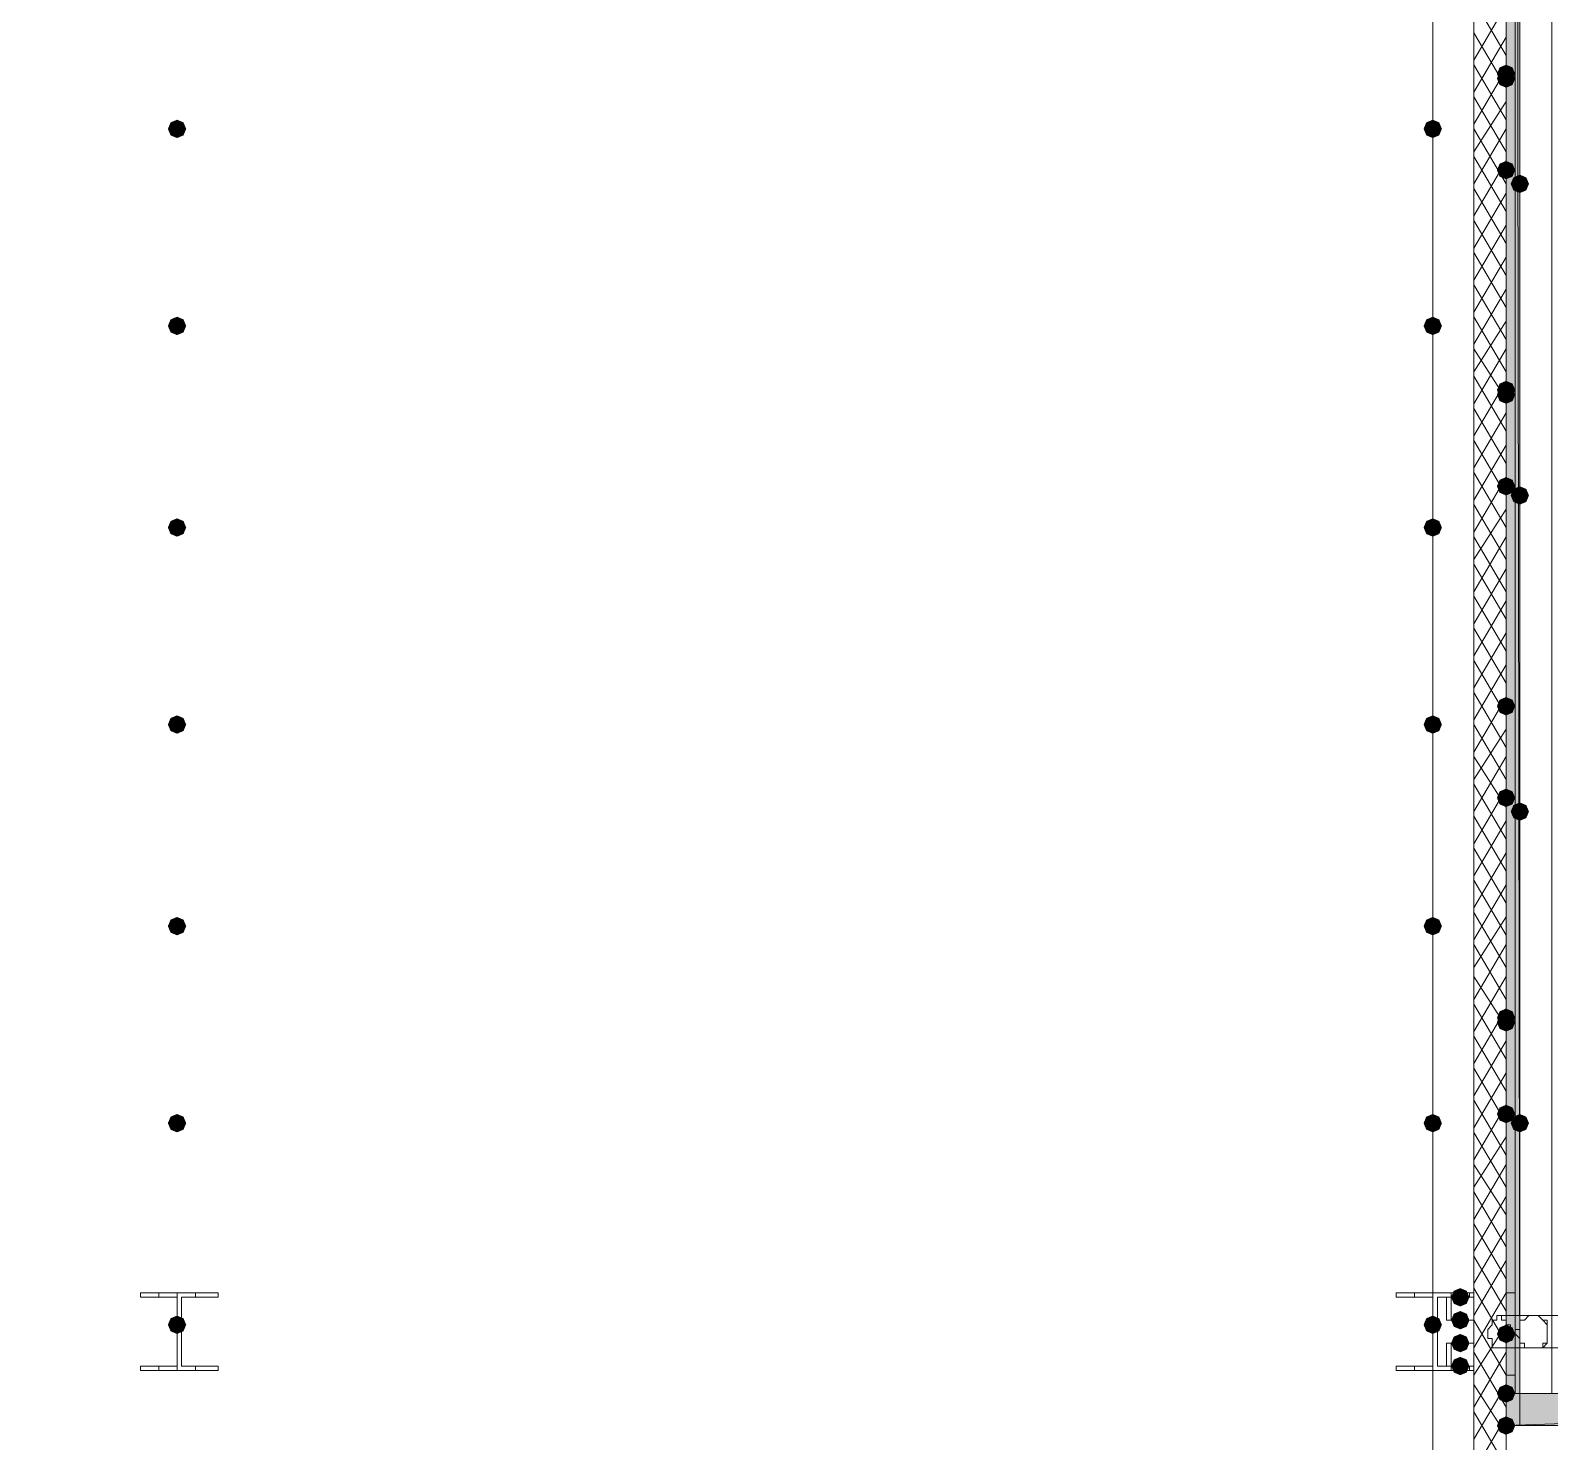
# Model space of a CAD drawing. Header units: millimetres. Extents: x 0 to 420, y 0 to 297.
# Drawn here: x 381 to 395.03, y 122.32 to 135.36 of the extents above; entities that cross this region are included whole.
import ezdxf

# ---------------------------------------------------------------- set-up
doc = ezdxf.new("R2010")
doc.units = ezdxf.units.MM

msp = doc.modelspace()

# ---------------------------------------------------------------- hatches: boundary and pattern name
h = msp.add_hatch(color=7)
h.paths.add_polyline_path([(394.758333, 205.062667), (394.758333, 122.470333), (394.631333, 205.062667)], flags=0)
h.paths.add_polyline_path([(394.758333, 122.470333), (394.631333, 205.062667), (394.631333, 122.470333)], flags=0)
h = msp.add_hatch(color=7)
h.paths.add_polyline_path([(394.631333, 140.716), (394.631333, 123.317)], flags=0)
h.paths.add_polyline_path([(394.631333, 123.317), (394.631333, 140.716)], flags=0)
for color, points in [(254, [(394.716, 134.958667), (394.691129, 134.898871), (394.631333, 134.874), (394.571537, 134.898871), (394.546667, 134.958667), (394.571537, 135.018462), (394.631333, 135.043333), (394.691129, 135.018463)]), (254, [(394.716, 134.916333), (394.691129, 134.856537), (394.631333, 134.831667), (394.571537, 134.856537), (394.546667, 134.916333), (394.571537, 134.976129), (394.631333, 135.001), (394.691129, 134.976129)]), (7, [(382.439333, 134.450667), (382.414462, 134.390871), (382.354667, 134.366), (382.294871, 134.390871), (382.27, 134.450667), (382.294871, 134.510462), (382.354667, 134.535333), (382.414462, 134.510463)]), (7, [(394.038667, 134.450667), (394.013796, 134.390871), (393.954, 134.366), (393.894204, 134.390871), (393.869333, 134.450667), (393.894204, 134.510462), (393.954, 134.535333), (394.013796, 134.510463)]), (254, [(394.716, 134.069667), (394.691129, 134.009871), (394.631333, 133.985), (394.571537, 134.009871), (394.546667, 134.069667), (394.571537, 134.129462), (394.631333, 134.154333), (394.691129, 134.129463)]), (254, [(394.716, 134.069667), (394.691129, 134.009871), (394.631333, 133.985), (394.571537, 134.009871), (394.546667, 134.069667), (394.571537, 134.129462), (394.631333, 134.154333), (394.691129, 134.129463)]), (254, [(394.716, 134.069667), (394.691129, 134.009871), (394.631333, 133.985), (394.571537, 134.009871), (394.546667, 134.069667), (394.571537, 134.129462), (394.631333, 134.154333), (394.691129, 134.129463)]), (254, [(394.843, 133.942667), (394.818129, 133.882871), (394.758333, 133.858), (394.698537, 133.882871), (394.673667, 133.942667), (394.698537, 134.002462), (394.758333, 134.027333), (394.818129, 134.002463)]), (7, [(382.439333, 132.630333), (382.414462, 132.570538), (382.354667, 132.545667), (382.294871, 132.570538), (382.27, 132.630333), (382.294871, 132.690129), (382.354667, 132.715), (382.414462, 132.690129)]), (7, [(394.038667, 132.630333), (394.013796, 132.570538), (393.954, 132.545667), (393.894204, 132.570538), (393.869333, 132.630333), (393.894204, 132.690129), (393.954, 132.715), (394.013796, 132.690129)]), (254, [(394.716, 132.037667), (394.691129, 131.977871), (394.631333, 131.953), (394.571537, 131.977871), (394.546667, 132.037667), (394.571537, 132.097462), (394.631333, 132.122333), (394.691129, 132.097463)]), (254, [(394.716, 131.995333), (394.691129, 131.935538), (394.631333, 131.910667), (394.571537, 131.935538), (394.546667, 131.995333), (394.571537, 132.055129), (394.631333, 132.08), (394.691129, 132.055129)]), (254, [(394.716, 131.148667), (394.691129, 131.088871), (394.631333, 131.064), (394.571537, 131.088871), (394.546667, 131.148667), (394.571537, 131.208462), (394.631333, 131.233333), (394.691129, 131.208463)]), (254, [(394.716, 131.148667), (394.691129, 131.088871), (394.631333, 131.064), (394.571537, 131.088871), (394.546667, 131.148667), (394.571537, 131.208462), (394.631333, 131.233333), (394.691129, 131.208463)]), (254, [(394.716, 131.148667), (394.691129, 131.088871), (394.631333, 131.064), (394.571537, 131.088871), (394.546667, 131.148667), (394.571537, 131.208462), (394.631333, 131.233333), (394.691129, 131.208463)]), (254, [(394.843, 131.064), (394.818129, 131.004204), (394.758333, 130.979333), (394.698537, 131.004204), (394.673667, 131.064), (394.698537, 131.123796), (394.758333, 131.148667), (394.818129, 131.123796)]), (7, [(382.439333, 130.767667), (382.414462, 130.707871), (382.354667, 130.683), (382.294871, 130.707871), (382.27, 130.767667), (382.294871, 130.827462), (382.354667, 130.852333), (382.414462, 130.827463)]), (7, [(394.038667, 130.767667), (394.013796, 130.707871), (393.954, 130.683), (393.894204, 130.707871), (393.869333, 130.767667), (393.894204, 130.827462), (393.954, 130.852333), (394.013796, 130.827463)]), (254, [(394.716, 129.116667), (394.691129, 129.056871), (394.631333, 129.032), (394.571537, 129.056871), (394.546667, 129.116667), (394.571537, 129.176462), (394.631333, 129.201333), (394.691129, 129.176463)]), (254, [(394.716, 129.116667), (394.691129, 129.056871), (394.631333, 129.032), (394.571537, 129.056871), (394.546667, 129.116667), (394.571537, 129.176462), (394.631333, 129.201333), (394.691129, 129.176463)]), (7, [(382.439333, 128.947333), (382.414462, 128.887538), (382.354667, 128.862667), (382.294871, 128.887538), (382.27, 128.947333), (382.294871, 129.007129), (382.354667, 129.032), (382.414462, 129.007129)]), (7, [(394.038667, 128.947333), (394.013796, 128.887538), (393.954, 128.862667), (393.894204, 128.887538), (393.869333, 128.947333), (393.894204, 129.007129), (393.954, 129.032), (394.013796, 129.007129)]), (254, [(394.716, 128.27), (394.691129, 128.210204), (394.631333, 128.185333), (394.571537, 128.210204), (394.546667, 128.27), (394.571537, 128.329796), (394.631333, 128.354667), (394.691129, 128.329796)]), (254, [(394.716, 128.27), (394.691129, 128.210204), (394.631333, 128.185333), (394.571537, 128.210204), (394.546667, 128.27), (394.571537, 128.329796), (394.631333, 128.354667), (394.691129, 128.329796)]), (254, [(394.716, 128.27), (394.691129, 128.210204), (394.631333, 128.185333), (394.571537, 128.210204), (394.546667, 128.27), (394.571537, 128.329796), (394.631333, 128.354667), (394.691129, 128.329796)]), (254, [(394.843, 128.143), (394.818129, 128.083204), (394.758333, 128.058333), (394.698537, 128.083204), (394.673667, 128.143), (394.698537, 128.202796), (394.758333, 128.227667), (394.818129, 128.202796)]), (7, [(382.439333, 127.084667), (382.414462, 127.024871), (382.354667, 127), (382.294871, 127.024871), (382.27, 127.084667), (382.294871, 127.144462), (382.354667, 127.169333), (382.414462, 127.144463)]), (7, [(394.038667, 127.084667), (394.013796, 127.024871), (393.954, 127), (393.894204, 127.024871), (393.869333, 127.084667), (393.894204, 127.144462), (393.954, 127.169333), (394.013796, 127.144463)]), (254, [(394.716, 126.238), (394.691129, 126.178204), (394.631333, 126.153333), (394.571537, 126.178204), (394.546667, 126.238), (394.571537, 126.297796), (394.631333, 126.322667), (394.691129, 126.297796)]), (254, [(394.716, 126.195667), (394.691129, 126.135871), (394.631333, 126.111), (394.571537, 126.135871), (394.546667, 126.195667), (394.571537, 126.255462), (394.631333, 126.280333), (394.691129, 126.255463)]), (7, [(382.439333, 125.264333), (382.414462, 125.204537), (382.354667, 125.179667), (382.294871, 125.204537), (382.27, 125.264333), (382.294871, 125.324129), (382.354667, 125.349), (382.414462, 125.324129)]), (7, [(394.038667, 125.264333), (394.013796, 125.204537), (393.954, 125.179667), (393.894204, 125.204537), (393.869333, 125.264333), (393.894204, 125.324129), (393.954, 125.349), (394.013796, 125.324129)]), (254, [(394.716, 125.349), (394.691129, 125.289204), (394.631333, 125.264333), (394.571537, 125.289204), (394.546667, 125.349), (394.571537, 125.408796), (394.631333, 125.433667), (394.691129, 125.408796)]), (254, [(394.716, 125.349), (394.691129, 125.289204), (394.631333, 125.264333), (394.571537, 125.289204), (394.546667, 125.349), (394.571537, 125.408796), (394.631333, 125.433667), (394.691129, 125.408796)]), (254, [(394.716, 125.349), (394.691129, 125.289204), (394.631333, 125.264333), (394.571537, 125.289204), (394.546667, 125.349), (394.571537, 125.408796), (394.631333, 125.433667), (394.691129, 125.408796)]), (254, [(394.843, 125.264333), (394.818129, 125.204537), (394.758333, 125.179667), (394.698537, 125.204537), (394.673667, 125.264333), (394.698537, 125.324129), (394.758333, 125.349), (394.818129, 125.324129)]), (7, [(394.292667, 123.655667), (394.267796, 123.595871), (394.208, 123.571), (394.148204, 123.595871), (394.123333, 123.655667), (394.148204, 123.715462), (394.208, 123.740333), (394.267796, 123.715463)]), (7, [(394.292667, 123.444), (394.267796, 123.384204), (394.208, 123.359333), (394.148204, 123.384204), (394.123333, 123.444), (394.148204, 123.503796), (394.208, 123.528667), (394.267796, 123.503796)]), (7, [(382.439333, 123.401667), (382.414462, 123.341871), (382.354667, 123.317), (382.294871, 123.341871), (382.27, 123.401667), (382.294871, 123.461462), (382.354667, 123.486333), (382.414462, 123.461463)]), (7, [(394.038667, 123.401667), (394.013796, 123.341871), (393.954, 123.317), (393.894204, 123.341871), (393.869333, 123.401667), (393.894204, 123.461462), (393.954, 123.486333), (394.013796, 123.461463)]), (254, [(394.716, 123.317), (394.691129, 123.257204), (394.631333, 123.232333), (394.571537, 123.257204), (394.546667, 123.317), (394.571537, 123.376796), (394.631333, 123.401667), (394.691129, 123.376796)]), (254, [(394.716, 123.317), (394.691129, 123.257204), (394.631333, 123.232333), (394.571537, 123.257204), (394.546667, 123.317), (394.571537, 123.376796), (394.631333, 123.401667), (394.691129, 123.376796)]), (7, [(394.292667, 123.232333), (394.267796, 123.172537), (394.208, 123.147667), (394.148204, 123.172537), (394.123333, 123.232333), (394.148204, 123.292129), (394.208, 123.317), (394.267796, 123.292129)]), (7, [(394.292667, 123.020667), (394.267796, 122.960871), (394.208, 122.936), (394.148204, 122.960871), (394.123333, 123.020667), (394.148204, 123.080462), (394.208, 123.105333), (394.267796, 123.080463)]), (254, [(394.716, 122.766667), (394.691129, 122.706871), (394.631333, 122.682), (394.571537, 122.706871), (394.546667, 122.766667), (394.571537, 122.826462), (394.631333, 122.851333), (394.691129, 122.826463)]), (254, [(394.716, 122.470333), (394.691129, 122.410538), (394.631333, 122.385667), (394.571537, 122.410538), (394.546667, 122.470333), (394.571537, 122.530129), (394.631333, 122.555), (394.691129, 122.530129)]), (254, [(394.716, 122.470333), (394.691129, 122.410538), (394.631333, 122.385667), (394.571537, 122.410538), (394.546667, 122.470333), (394.571537, 122.530129), (394.631333, 122.555), (394.691129, 122.530129)])]:
    msp.add_hatch(color=color).paths.add_polyline_path(points, flags=0)
h = msp.add_hatch(color=7)
h.paths.add_polyline_path([(394.631333, 123.317), (394.631333, 105.240667)], flags=0)
h.paths.add_polyline_path([(394.631333, 105.240667), (394.631333, 123.317)], flags=0)
h = msp.add_hatch(color=7)
h.paths.add_polyline_path([(403.182667, 122.470333), (394.631333, 122.470333), (403.182667, 122.766667)], flags=0)
h.paths.add_polyline_path([(394.631333, 122.470333), (403.182667, 122.766667), (394.631333, 122.766667)], flags=0)

# ---------------------------------------------------------------- linework, layer by layer
at = {"color": 7, "lineweight": 0}
for points in [[(394.631333, 105.579333), (394.631333, 222.546333)], [(394.631333, 205.062667), (394.631333, 122.470333), (394.631333, 205.062667), (394.631333, 122.470333)], [(394.631333, 205.062667), (394.631333, 122.470333)], [(394.631333, 205.062667), (394.631333, 122.470333)], [(394.631333, 123.317), (394.631333, 140.716), (394.631333, 123.317), (394.631333, 140.716)], [(394.335, 140.081), (394.335, 105.579333)], [(394.631333, 135.128), (394.335, 135.636)], [(394.335, 135.085667), (394.631333, 135.593667)], [(394.631333, 134.831667), (394.335, 135.339667)], [(394.335, 134.789333), (394.631333, 135.297333)], [(394.631333, 134.535333), (394.335, 135.043333)], [(394.335, 134.493), (394.631333, 135.001)], [(394.631333, 134.239), (394.335, 134.747)], [(394.335, 134.239), (394.631333, 134.704667)], [(394.335, 133.942667), (394.631333, 134.450667)], [(394.631333, 133.942667), (394.335, 134.450667)], [(394.631333, 133.688667), (394.335, 134.196667)], [(394.335, 133.646333), (394.631333, 134.154333)], [(394.631333, 133.392333), (394.335, 133.900333)], [(394.335, 133.35), (394.631333, 133.858)], [(394.631333, 133.096), (394.335, 133.604)], [(394.335, 133.053667), (394.631333, 133.561667)], [(394.631333, 132.799667), (394.335, 133.307667)], [(394.335, 132.757333), (394.631333, 133.265333)], [(394.631333, 132.503333), (394.335, 133.011333)], [(394.335, 132.461), (394.631333, 132.969)], [(394.631333, 132.207), (394.335, 132.715)], [(394.335, 132.207), (394.631333, 132.672667)], [(394.335, 131.910667), (394.631333, 132.418667)], [(394.631333, 131.953), (394.335, 132.418667)], [(394.631333, 131.656667), (394.335, 132.164667)], [(394.335, 131.614333), (394.631333, 132.122333)], [(394.631333, 131.360333), (394.335, 131.868333)], [(394.335, 131.318), (394.631333, 131.826)], [(394.631333, 131.064), (394.335, 131.572)], [(394.335, 131.021667), (394.631333, 131.529667)], [(394.631333, 130.767667), (394.335, 131.275667)], [(394.335, 130.725333), (394.631333, 131.233333)], [(394.631333, 130.471333), (394.335, 130.979333)], [(394.335, 130.471333), (394.631333, 130.937)], [(394.335, 130.175), (394.631333, 130.683)], [(394.631333, 130.175), (394.335, 130.683)], [(394.631333, 129.921), (394.335, 130.429)], [(394.335, 129.878667), (394.631333, 130.386667)], [(394.631333, 129.624667), (394.335, 130.132667)], [(394.335, 129.582333), (394.631333, 130.090333)], [(394.631333, 129.328333), (394.335, 129.836333)], [(394.335, 129.286), (394.631333, 129.794)], [(394.631333, 129.032), (394.335, 129.54)], [(394.335, 128.989667), (394.631333, 129.497667)], [(394.631333, 128.735667), (394.335, 129.243667)], [(394.335, 128.693333), (394.631333, 129.201333)], [(394.631333, 128.439333), (394.335, 128.947333)], [(394.335, 128.439333), (394.631333, 128.905)], [(394.335, 128.143), (394.631333, 128.651)], [(394.631333, 128.185333), (394.335, 128.651)], [(394.631333, 127.889), (394.335, 128.397)], [(394.335, 127.846667), (394.631333, 128.354667)], [(394.631333, 127.592667), (394.335, 128.100667)], [(394.335, 127.550333), (394.631333, 128.058333)], [(394.631333, 127.296333), (394.335, 127.804333)], [(394.335, 127.254), (394.631333, 127.762)], [(394.631333, 127), (394.335, 127.508)], [(394.335, 126.957667), (394.631333, 127.465667)], [(394.631333, 126.703667), (394.335, 127.211667)], [(394.335, 126.703667), (394.631333, 127.169333)], [(394.335, 126.407333), (394.631333, 126.915333)], [(394.631333, 126.407333), (394.335, 126.915333)], [(394.335, 126.111), (394.631333, 126.619)], [(394.631333, 126.153333), (394.335, 126.619)], [(394.631333, 125.857), (394.335, 126.365)], [(394.335, 125.814667), (394.631333, 126.322667)], [(394.631333, 125.560667), (394.335, 126.068667)], [(394.335, 125.518333), (394.631333, 126.026333)], [(394.631333, 125.264333), (394.335, 125.772333)], [(394.335, 125.222), (394.631333, 125.73)], [(394.631333, 124.968), (394.335, 125.476)], [(394.335, 124.925667), (394.631333, 125.433667)], [(394.631333, 124.671667), (394.335, 125.179667)], [(394.335, 124.671667), (394.631333, 125.137333)], [(394.335, 124.375333), (394.631333, 124.883333)], [(394.631333, 124.417667), (394.335, 124.883333)], [(394.631333, 124.121333), (394.335, 124.629333)], [(394.335, 124.079), (394.631333, 124.587)], [(394.631333, 123.825), (394.335, 124.333)], [(394.335, 123.782667), (394.631333, 124.290667)], [(394.631333, 123.528667), (394.335, 124.036667)], [(394.335, 123.486333), (394.631333, 123.994333)], [(382.016, 123.655667), (382.016, 123.698)], [(382.185333, 123.655667), (382.185333, 123.698)], [(382.354667, 122.978333), (382.354667, 123.698)], [(382.524, 123.655667), (382.524, 123.698)], [(382.735667, 123.655667), (382.735667, 123.698)], [(393.615333, 123.655667), (393.615333, 123.698)], [(393.784667, 123.655667), (393.784667, 123.698)], [(393.954, 122.978333), (393.954, 123.698)], [(394.123333, 123.655667), (394.123333, 123.698)], [(394.292667, 123.655667), (394.292667, 123.698)], [(394.631333, 123.232333), (394.335, 123.740333)], [(394.335, 123.19), (394.631333, 123.698)], [(394.716, 122.936), (394.631333, 122.936), (394.631333, 122.978333), (394.631333, 123.020667), (394.631333, 123.063), (394.631333, 123.147667), (394.631333, 123.19), (394.631333, 123.274667), (394.631333, 123.317), (394.631333, 123.401667), (394.631333, 123.444), (394.631333, 123.528667), (394.631333, 123.571), (394.631333, 123.613333), (394.631333, 123.655667), (394.631333, 123.698), (394.716, 123.698)], [(394.716, 122.936), (394.716, 122.978333), (394.716, 123.020667), (394.716, 123.063), (394.716, 123.147667), (394.716, 123.19), (394.716, 123.274667), (394.716, 123.317), (394.716, 123.401667), (394.716, 123.444), (394.716, 123.528667), (394.716, 123.571), (394.716, 123.613333), (394.716, 123.655667), (394.716, 123.698)], [(394.631333, 122.936), (394.335, 123.444)], [(394.335, 122.936), (394.631333, 123.401667)], [(399.880667, 123.486333), (394.589, 123.486333)], [(394.631333, 123.317), (394.631333, 105.283), (394.631333, 123.317), (394.631333, 105.283)], [(394.335, 122.639667), (394.631333, 123.147667)], [(394.631333, 122.639667), (394.335, 123.147667)], [(399.880667, 123.19), (394.589, 123.19)], [(382.016, 122.978333), (382.016, 123.020667)], [(382.185333, 122.978333), (382.185333, 123.020667)], [(382.524, 122.978333), (382.524, 123.020667)], [(382.735667, 122.978333), (382.735667, 123.020667)], [(393.615333, 122.978333), (393.615333, 123.020667)], [(393.784667, 122.978333), (393.784667, 123.020667)], [(394.123333, 122.978333), (394.123333, 123.020667)], [(394.292667, 122.978333), (394.292667, 123.020667)], [(394.335, 122.343333), (394.631333, 122.851333)], [(394.631333, 122.385667), (394.335, 122.851333)], [(403.182667, 122.766667), (394.631333, 122.766667)], [(394.631333, 122.089333), (394.335, 122.597333)], [(394.335, 122.047), (394.631333, 122.555)]]:
    msp.add_lwpolyline(points, dxfattribs=at)
for points in [[(394.335, 222.25), (260.265333, 222.25), (260.265333, 191.219667), (243.586, 191.219667), (243.586, 222.25), (109.516333, 222.25), (109.516333, 105.579333), (243.586, 105.579333), (243.586, 136.609667), (260.265333, 136.609667), (260.265333, 105.579333), (394.335, 105.579333)], [(243.586, 221.869), (243.586, 191.219667), (260.265333, 191.219667), (260.265333, 221.869), (393.954, 221.869), (393.954, 105.918), (260.265333, 105.918), (260.265333, 136.609667), (243.586, 136.609667), (243.586, 105.918), (109.897333, 105.918), (109.897333, 221.869)], [(394.758333, 205.062667), (394.758333, 122.470333), (394.631333, 205.062667)], [(394.758333, 122.470333), (394.631333, 205.062667), (394.631333, 122.470333)], [(394.758333, 205.062667), (394.631333, 205.062667), (394.631333, 122.470333), (394.758333, 122.470333)], [(394.716, 163.914667), (394.716, 122.766667), (395.054667, 122.766667), (395.054667, 163.914667)], [(394.631333, 140.716), (394.631333, 123.317)], [(394.631333, 123.317), (394.631333, 140.716)], [(403.182667, 122.470333), (394.631333, 122.470333), (394.631333, 122.766667), (403.182667, 122.766667), (403.182667, 140.716), (403.436667, 140.716), (403.436667, 122.470333)], [(394.631333, 123.317), (394.631333, 140.716)], [(394.631333, 123.317), (394.631333, 140.716)], [(382.735667, 122.978333), (382.016, 122.978333), (382.016, 123.020667), (382.354667, 123.020667), (382.354667, 123.655667), (382.016, 123.655667), (382.016, 123.698), (382.735667, 123.698), (382.735667, 123.655667), (382.397, 123.655667), (382.397, 123.020667), (382.735667, 123.020667)], [(394.335, 122.978333), (393.615333, 122.978333), (393.615333, 123.020667), (393.954, 123.020667), (393.954, 123.655667), (393.615333, 123.655667), (393.615333, 123.698), (394.335, 123.698), (394.335, 123.655667), (393.996333, 123.655667), (393.996333, 123.020667), (394.335, 123.020667)], [(394.335, 123.655667), (394.123333, 123.655667), (394.123333, 123.444), (394.335, 123.444), (394.335, 123.655667), (394.081, 123.655667), (394.081, 123.444), (394.335, 123.444)], [(394.631333, 123.571), (394.631333, 123.486333), (394.885333, 123.486333), (394.927667, 123.486333), (394.97, 123.444), (395.012333, 123.444), (395.012333, 123.401667), (395.012333, 123.359333), (395.012333, 123.317), (395.012333, 123.274667), (395.012333, 123.232333), (394.97, 123.19), (394.927667, 123.19), (394.885333, 123.19), (394.631333, 123.19), (394.631333, 123.063), (394.631333, 123.19), (394.885333, 123.19), (394.927667, 123.19), (394.97, 123.19), (394.97, 123.232333), (395.012333, 123.232333), (395.012333, 123.274667), (395.012333, 123.317), (395.012333, 123.359333), (395.012333, 123.401667), (394.97, 123.444), (394.927667, 123.486333), (394.885333, 123.486333), (394.631333, 123.486333), (394.631333, 123.571), (394.631333, 123.486333), (394.885333, 123.486333), (394.927667, 123.486333), (394.97, 123.444), (395.012333, 123.444), (395.012333, 123.401667), (395.012333, 123.359333), (395.012333, 123.317), (395.012333, 123.274667), (395.012333, 123.232333), (394.97, 123.19), (394.927667, 123.19), (394.885333, 123.19), (394.631333, 123.19), (394.631333, 123.063), (394.631333, 123.19), (394.885333, 123.19), (394.927667, 123.19), (394.97, 123.19), (394.97, 123.232333), (395.012333, 123.232333), (395.012333, 123.274667), (395.012333, 123.317), (395.012333, 123.359333), (395.012333, 123.401667), (394.97, 123.444), (394.927667, 123.486333), (394.885333, 123.486333), (394.631333, 123.486333), (394.631333, 123.571), (394.631333, 123.486333), (394.885333, 123.486333), (394.927667, 123.486333), (394.97, 123.444), (395.012333, 123.401667), (395.012333, 123.359333), (395.012333, 123.317), (395.012333, 123.274667), (395.012333, 123.232333), (394.97, 123.232333), (394.97, 123.19), (394.927667, 123.19), (394.885333, 123.19), (394.631333, 123.19), (394.631333, 123.063), (394.631333, 123.19), (394.885333, 123.19), (394.927667, 123.19), (394.97, 123.19), (395.012333, 123.232333), (395.012333, 123.274667), (395.012333, 123.317), (395.012333, 123.359333), (395.012333, 123.401667), (395.012333, 123.444), (394.97, 123.444), (394.927667, 123.486333), (394.885333, 123.486333), (394.631333, 123.486333)], [(394.462, 123.317), (394.462, 123.274667), (394.504333, 123.274667), (394.504333, 123.232333), (394.504333, 123.19), (394.546667, 123.19), (394.589, 123.19), (394.631333, 123.19), (394.631333, 123.232333), (394.673667, 123.274667), (394.673667, 123.317), (394.673667, 123.359333), (394.673667, 123.401667), (394.631333, 123.401667), (394.631333, 123.444), (394.589, 123.444), (394.589, 123.486333), (394.546667, 123.486333), (394.546667, 123.444), (394.504333, 123.444), (394.504333, 123.401667), (394.462, 123.359333)], [(394.885333, 123.19), (394.843, 123.19), (394.800667, 123.19), (394.800667, 123.232333), (394.758333, 123.232333), (394.758333, 123.274667), (394.716, 123.317), (394.716, 123.359333), (394.758333, 123.359333), (394.758333, 123.401667), (394.758333, 123.444), (394.800667, 123.444), (394.843, 123.486333), (394.885333, 123.486333), (394.927667, 123.486333), (394.97, 123.444), (395.012333, 123.401667), (395.012333, 123.359333), (395.012333, 123.317), (395.012333, 123.274667), (395.012333, 123.232333), (394.97, 123.232333), (394.97, 123.19), (394.927667, 123.19)], [(394.885333, 123.19), (394.927667, 123.19), (394.97, 123.19), (394.97, 123.232333), (395.012333, 123.232333), (395.012333, 123.274667), (395.012333, 123.317), (395.012333, 123.359333), (395.012333, 123.401667), (395.012333, 123.444), (394.97, 123.444), (394.927667, 123.486333), (394.885333, 123.486333), (394.843, 123.486333), (394.800667, 123.444), (394.758333, 123.444), (394.758333, 123.401667), (394.758333, 123.359333), (394.758333, 123.317), (394.758333, 123.274667), (394.758333, 123.232333), (394.800667, 123.232333), (394.800667, 123.19), (394.843, 123.19)], [(394.335, 123.232333), (394.123333, 123.232333), (394.123333, 123.020667), (394.335, 123.020667), (394.335, 123.232333), (394.081, 123.232333), (394.081, 123.020667), (394.335, 123.020667)], [(394.631333, 123.317), (394.631333, 105.240667)], [(394.631333, 105.240667), (394.631333, 123.317)], [(394.631333, 123.317), (394.631333, 105.283)], [(394.631333, 123.317), (394.631333, 105.240667)], [(403.182667, 122.470333), (394.631333, 122.470333), (403.182667, 122.766667)], [(394.631333, 122.470333), (403.182667, 122.766667), (394.631333, 122.766667)]]:
    msp.add_lwpolyline(points, close=True, dxfattribs=at)
at = {"color": 254, "lineweight": 0}
msp.add_lwpolyline([(243.586, 221.869), (109.897333, 221.869), (109.897333, 105.918), (243.586, 105.918), (243.586, 136.609667), (260.265333, 136.609667), (260.265333, 105.918), (393.954, 105.918), (393.954, 221.869), (260.265333, 221.869), (260.265333, 191.219667), (243.586, 191.219667)], close=True, dxfattribs=at)
at = {"color": 43, "lineweight": 0}
msp.add_lwpolyline([(394.335, 140.081), (365.125, 140.081), (365.125, 105.579333), (394.335, 105.579333)], close=True, dxfattribs=at)

doc.saveas('drawing.dxf')
